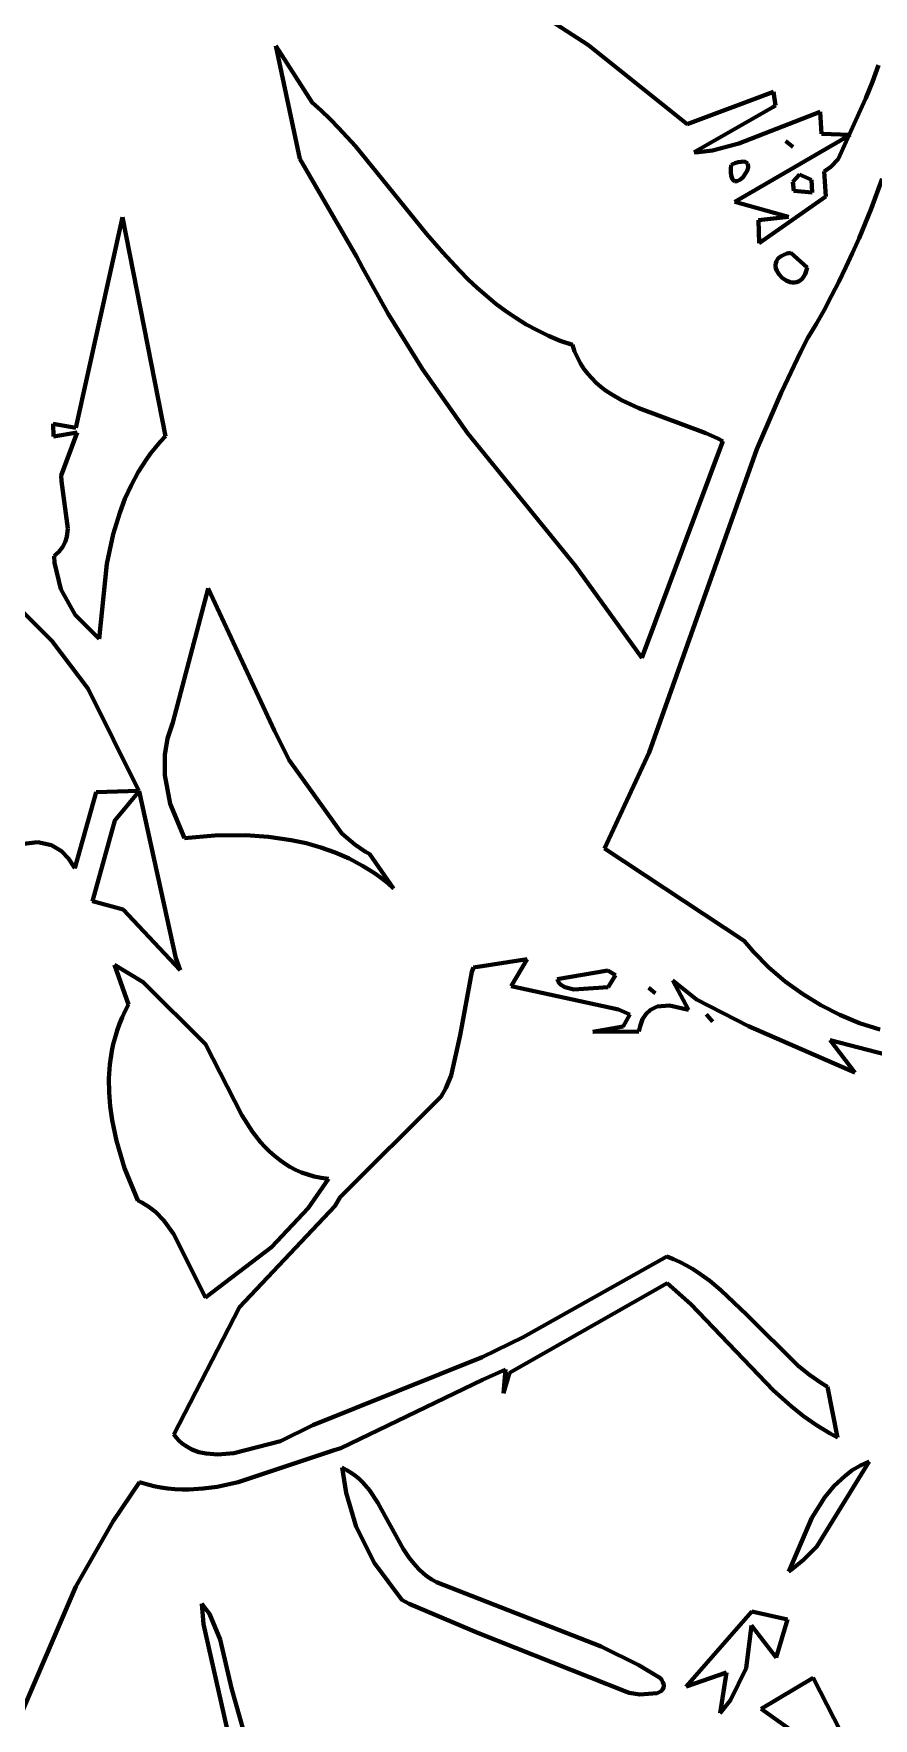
# Model space of a CAD drawing. Header units: millimetres. Extents: x 0 to 12.5, y 0 to 16.2.
# Drawn here: x 3.246 to 4.128, y 8.299 to 10.069 of the extents above; entities that cross this region are included whole.
import ezdxf

# ---------------------------------------------------------------- set-up
doc = ezdxf.new("R2010")
doc.units = ezdxf.units.MM
doc.layers.add('color#010101ff', color=7, linetype='CONTINUOUS', lineweight=100)
doc.layers.add('color#ffffffff', color=7, linetype='CONTINUOUS', lineweight=100)

msp = doc.modelspace()

# ---------------------------------------------------------------- linework, layer by layer
at = {"layer": 'color#010101ff'}
for p, q in [((3.6572, 10.1681), (3.829, 10.0567)), ((3.5005, 10.0561), (3.5257, 9.9376)), ((3.5384, 9.9968), (3.5005, 10.0561)), ((3.829, 10.0567), (3.9325, 9.9739)), ((4.1274, 10.0184), (4.1334, 10.0359)), ((4.1204, 10.0012), (4.1274, 10.0184)), ((3.9325, 9.9739), (4.0232, 10.0078)), ((4.0232, 10.0078), (4.0254, 9.9936)), ((4.1164, 9.9927), (4.1204, 10.0012)), ((3.548, 9.9881), (3.5384, 9.9968)), ((3.5573, 9.9792), (3.548, 9.9881)), ((4.0224, 9.9919), (3.9397, 9.9445)), ((3.9867, 9.9536), (4.0724, 9.9867)), ((4.0254, 9.9936), (4.0224, 9.9919)), ((4.0724, 9.9867), (4.0736, 9.9636)), ((4.091, 9.9372), (4.1164, 9.9927)), ((3.5663, 9.9699), (3.5573, 9.9792)), ((3.5839, 9.9506), (3.5663, 9.9699)), ((3.6587, 9.8588), (3.5839, 9.9506)), ((3.9446, 9.9446), (3.959, 9.9462)), ((3.959, 9.9462), (3.9867, 9.9536)), ((4.1038, 9.9628), (3.9825, 9.8923)), ((4.0361, 9.9561), (4.0418, 9.9515)), ((4.0434, 9.9502), (4.0361, 9.9561)), ((4.0418, 9.9515), (4.0434, 9.9502)), ((4.0736, 9.9636), (4.1038, 9.9628)), ((3.5257, 9.9376), (3.5852, 9.835)), ((3.9397, 9.9445), (3.9446, 9.9446)), ((3.9786, 9.9313), (3.9783, 9.9268)), ((3.9827, 9.9328), (3.9786, 9.9313)), ((3.9862, 9.9339), (3.9827, 9.9328)), ((3.9891, 9.9344), (3.9862, 9.9339)), ((3.9915, 9.9345), (3.9891, 9.9344)), ((3.9934, 9.9342), (3.9915, 9.9345)), ((3.9948, 9.9335), (3.9934, 9.9342)), ((3.9958, 9.9325), (3.9948, 9.9335)), ((3.9963, 9.9313), (3.9958, 9.9325)), ((3.9966, 9.9299), (3.9963, 9.9313)), ((3.9965, 9.9283), (3.9966, 9.9299)), ((4.0763, 9.9243), (4.0834, 9.9292)), ((4.0834, 9.9292), (4.091, 9.9372)), ((3.9783, 9.9268), (3.9784, 9.9231)), ((3.9784, 9.9231), (3.9787, 9.9201)), ((3.9787, 9.9201), (3.9793, 9.9178)), ((3.9793, 9.9178), (3.9802, 9.916)), ((3.9802, 9.916), (3.9812, 9.9148)), ((3.9812, 9.9148), (3.9824, 9.9141)), ((3.9824, 9.9141), (3.9837, 9.9139)), ((3.9837, 9.9139), (3.9851, 9.9141)), ((3.9851, 9.9141), (3.9866, 9.9147)), ((3.9866, 9.9147), (3.988, 9.9155)), ((3.988, 9.9155), (3.9909, 9.918)), ((3.9909, 9.918), (3.9954, 9.9248)), ((3.9954, 9.9248), (3.9965, 9.9283)), ((4.0435, 9.9133), (4.0505, 9.9209)), ((4.0445, 9.9039), (4.0435, 9.9133)), ((4.0505, 9.9209), (4.0632, 9.9153)), ((4.0632, 9.9153), (4.064, 9.9021)), ((4.0783, 9.8979), (4.0763, 9.9243)), ((4.1373, 9.9166), (4.1258, 9.8851)), ((4.0081, 9.849), (4.0783, 9.8979)), ((4.064, 9.9021), (4.0445, 9.9039)), ((3.3394, 9.8762), (3.2902, 9.6549)), ((3.3846, 9.6462), (3.3394, 9.8762)), ((3.9825, 9.8923), (4.0389, 9.8766)), ((4.0389, 9.8766), (4.0075, 9.8732)), ((4.1258, 9.8851), (4.1131, 9.8541)), ((3.6758, 9.8389), (3.6587, 9.8588)), ((4.0075, 9.8732), (4.0081, 9.849)), ((4.1131, 9.8541), (4.1063, 9.8387)), ((3.5852, 9.835), (3.5915, 9.8228)), ((3.5915, 9.8228), (3.6182, 9.7747)), ((3.6935, 9.8198), (3.6758, 9.8389)), ((4.0256, 9.828), (4.0253, 9.8259)), ((4.0253, 9.8259), (4.0254, 9.8238)), ((4.0254, 9.8238), (4.0259, 9.8217)), ((4.0263, 9.83), (4.0256, 9.828)), ((4.0274, 9.8319), (4.0263, 9.83)), ((4.0291, 9.8337), (4.0274, 9.8319)), ((4.0313, 9.8353), (4.0291, 9.8337)), ((4.0341, 9.8367), (4.0313, 9.8353)), ((4.0374, 9.8379), (4.0341, 9.8367)), ((4.0414, 9.8388), (4.0374, 9.8379)), ((4.0585, 9.8234), (4.0414, 9.8388)), ((4.0575, 9.8196), (4.0585, 9.8234)), ((4.0993, 9.8235), (4.0919, 9.8084)), ((4.1063, 9.8387), (4.0993, 9.8235)), ((3.7026, 9.8107), (3.6935, 9.8198)), ((3.712, 9.8019), (3.7026, 9.8107)), ((4.0259, 9.8217), (4.0267, 9.8197)), ((4.0267, 9.8197), (4.0291, 9.8158)), ((4.0291, 9.8158), (4.0325, 9.8123)), ((4.0325, 9.8123), (4.0364, 9.8097)), ((4.0364, 9.8097), (4.0408, 9.808)), ((4.0408, 9.808), (4.043, 9.8076)), ((4.043, 9.8076), (4.0452, 9.8076)), ((4.0452, 9.8076), (4.0474, 9.8079)), ((4.0474, 9.8079), (4.0495, 9.8087)), ((4.0495, 9.8087), (4.0514, 9.8098)), ((4.0514, 9.8098), (4.0533, 9.8115)), ((4.0533, 9.8115), (4.0549, 9.8136)), ((4.0549, 9.8136), (4.0564, 9.8163)), ((4.0564, 9.8163), (4.0575, 9.8196)), ((4.0919, 9.8084), (4.0842, 9.7934)), ((3.7216, 9.7934), (3.712, 9.8019)), ((3.7316, 9.7852), (3.7216, 9.7934)), ((4.0842, 9.7934), (4.0763, 9.7786)), ((3.6182, 9.7747), (3.6546, 9.7165)), ((3.7419, 9.7775), (3.7316, 9.7852)), ((3.7525, 9.7703), (3.7419, 9.7775)), ((3.7635, 9.7635), (3.7525, 9.7703)), ((4.0763, 9.7786), (4.068, 9.7639)), ((3.7749, 9.7573), (3.7635, 9.7635)), ((3.7868, 9.7516), (3.7749, 9.7573)), ((3.7991, 9.7464), (3.7868, 9.7516)), ((4.068, 9.7639), (4.0594, 9.7494)), ((3.8119, 9.742), (3.7991, 9.7464)), ((3.8143, 9.7351), (3.8119, 9.742)), ((3.8172, 9.7286), (3.8143, 9.7351)), ((4.0521, 9.7351), (4.0313, 9.6915)), ((4.0594, 9.7494), (4.0521, 9.7351)), ((3.6546, 9.7165), (3.7021, 9.649)), ((3.8204, 9.7226), (3.8172, 9.7286)), ((3.824, 9.717), (3.8204, 9.7226)), ((3.828, 9.7117), (3.824, 9.717)), ((3.8323, 9.7069), (3.828, 9.7117)), ((3.8368, 9.7023), (3.8323, 9.7069)), ((3.8417, 9.6981), (3.8368, 9.7023)), ((3.8468, 9.6942), (3.8417, 9.6981)), ((3.8522, 9.6905), (3.8468, 9.6942)), ((3.8635, 9.6839), (3.8522, 9.6905)), ((3.8817, 9.6754), (3.8635, 9.6839)), ((4.0313, 9.6915), (4.0056, 9.6325)), ((3.9522, 9.6493), (3.8817, 9.6754)), ((3.2902, 9.6549), (3.2665, 9.6589)), ((3.2665, 9.6589), (3.2668, 9.6456)), ((3.2668, 9.6456), (3.2916, 9.6501)), ((3.2916, 9.6501), (3.2748, 9.6048)), ((3.379, 9.6402), (3.3846, 9.6462)), ((3.7021, 9.649), (3.815, 9.5104)), ((3.9642, 9.6439), (3.9522, 9.6493)), ((3.3641, 9.6214), (3.3688, 9.6279)), ((3.3688, 9.6279), (3.3738, 9.6341)), ((3.3738, 9.6341), (3.379, 9.6402)), ((3.8848, 9.4132), (3.9699, 9.6409)), ((4.0056, 9.6325), (3.8927, 9.3139)), ((3.9699, 9.6409), (3.9642, 9.6439)), ((3.3557, 9.6082), (3.3641, 9.6214)), ((3.2748, 9.6048), (3.2752, 9.599)), ((3.2752, 9.599), (3.2819, 9.5492)), ((3.3418, 9.5802), (3.3482, 9.5944)), ((3.3482, 9.5944), (3.3557, 9.6082)), ((3.3363, 9.5655), (3.3418, 9.5802)), ((3.3295, 9.543), (3.3363, 9.5655)), ((3.2807, 9.5404), (3.2789, 9.5348)), ((3.2819, 9.5492), (3.2807, 9.5404)), ((3.3229, 9.512), (3.3295, 9.543)), ((3.27, 9.5224), (3.2673, 9.5202)), ((3.2723, 9.5247), (3.27, 9.5224)), ((3.2762, 9.5296), (3.2723, 9.5247)), ((3.2789, 9.5348), (3.2762, 9.5296)), ((3.265, 9.4311), (3.18, 9.5158)), ((3.2673, 9.5202), (3.2678, 9.5129)), ((3.2678, 9.5129), (3.2743, 9.4854)), ((3.3147, 9.4333), (3.3229, 9.512)), ((3.815, 9.5104), (3.8848, 9.4132)), ((3.4293, 9.4862), (3.392, 9.3453)), ((3.4989, 9.3366), (3.4293, 9.4862)), ((3.2743, 9.4854), (3.2894, 9.4583)), ((3.2894, 9.4583), (3.3147, 9.4333)), ((3.3031, 9.3808), (3.265, 9.4311)), ((3.3564, 9.2735), (3.3031, 9.3808)), ((3.392, 9.3453), (3.3866, 9.3286)), ((3.3866, 9.3286), (3.3838, 9.3115)), ((3.5142, 9.3057), (3.4989, 9.3366)), ((3.3838, 9.3115), (3.3839, 9.2899)), ((3.8927, 9.3139), (3.8456, 9.2131)), ((3.5696, 9.2287), (3.5142, 9.3057)), ((3.3116, 9.272), (3.3564, 9.2735)), ((3.3839, 9.2899), (3.3895, 9.26)), ((3.289, 9.1924), (3.3116, 9.272)), ((3.3569, 9.273), (3.3311, 9.2424)), ((3.3954, 9.0977), (3.3569, 9.273)), ((3.3895, 9.26), (3.4044, 9.2237)), ((3.3311, 9.2424), (3.3078, 9.1577)), ((3.4044, 9.2237), (3.4361, 9.2266)), ((3.4361, 9.2266), (3.4684, 9.2269)), ((3.4684, 9.2269), (3.4926, 9.2253)), ((3.4926, 9.2253), (3.5166, 9.2218)), ((3.5166, 9.2218), (3.5323, 9.2184)), ((3.5832, 9.217), (3.5696, 9.2287)), ((3.2292, 9.2171), (3.2503, 9.2197)), ((3.2503, 9.2197), (3.2646, 9.2165)), ((3.2646, 9.2165), (3.2752, 9.2103)), ((3.2752, 9.2103), (3.2826, 9.2026)), ((3.5323, 9.2184), (3.5477, 9.214)), ((3.5477, 9.214), (3.5628, 9.2086)), ((3.5628, 9.2086), (3.5774, 9.2023)), ((3.5947, 9.2095), (3.5832, 9.217)), ((3.5988, 9.2073), (3.5947, 9.2095)), ((3.6241, 9.171), (3.5988, 9.2073)), ((3.8456, 9.2131), (3.9923, 9.1158)), ((3.2826, 9.2026), (3.289, 9.1924)), ((3.5774, 9.2023), (3.5915, 9.1948)), ((3.5915, 9.1948), (3.5983, 9.1906)), ((3.5983, 9.1906), (3.605, 9.1862)), ((3.605, 9.1862), (3.6116, 9.1814)), ((3.6116, 9.1814), (3.6179, 9.1764)), ((3.6179, 9.1764), (3.6241, 9.171)), ((3.3078, 9.1577), (3.3399, 9.1489)), ((3.3399, 9.1489), (3.3998, 9.0851)), ((3.9923, 9.1158), (4.0023, 9.1043)), ((3.3998, 9.0851), (3.3954, 9.0977)), ((3.7645, 9.0968), (3.708, 9.0878)), ((3.7475, 9.0683), (3.7645, 9.0968)), ((4.0023, 9.1043), (4.0184, 9.0881)), ((3.331, 9.0909), (3.3456, 9.049)), ((3.3609, 9.0724), (3.331, 9.0909)), ((3.7064, 9.0833), (3.6941, 9.017)), ((3.708, 9.0878), (3.7064, 9.0833)), ((3.8493, 9.0846), (3.796, 9.0757)), ((3.8571, 9.0797), (3.8493, 9.0846)), ((3.8495, 9.0671), (3.8571, 9.0797)), ((4.0184, 9.0881), (4.0355, 9.0733)), ((3.4265, 9.0074), (3.3609, 9.0724)), ((3.8602, 9.0439), (3.7475, 9.0683)), ((3.796, 9.0757), (3.7974, 9.0725)), ((3.7974, 9.0725), (3.7995, 9.0699)), ((3.7995, 9.0699), (3.8039, 9.0671)), ((3.8039, 9.0671), (3.8135, 9.0649)), ((3.8135, 9.0649), (3.8495, 9.0671)), ((3.8921, 9.0667), (3.893, 9.0659)), ((3.8988, 9.061), (3.8921, 9.0667)), ((3.893, 9.0659), (3.8988, 9.061)), ((3.9423, 9.0543), (3.9176, 9.0744)), ((3.9176, 9.0744), (3.934, 9.0434)), ((4.0355, 9.0733), (4.0537, 9.0601)), ((3.3456, 9.049), (3.342, 9.0423)), ((3.8723, 9.0384), (3.8602, 9.0439)), ((3.9011, 9.0468), (3.8939, 9.0434)), ((3.9139, 9.0479), (3.9011, 9.0468)), ((3.934, 9.0434), (3.9139, 9.0479)), ((3.997, 9.0262), (3.9423, 9.0543)), ((4.0537, 9.0601), (4.0728, 9.0484)), ((4.0728, 9.0484), (4.0928, 9.0382)), ((3.336, 9.0286), (3.3335, 9.0216)), ((3.3388, 9.0355), (3.336, 9.0286)), ((3.342, 9.0423), (3.3388, 9.0355)), ((3.8335, 9.0204), (3.8654, 9.026)), ((3.8654, 9.026), (3.8723, 9.0384)), ((3.883, 9.0264), (3.8817, 9.0206)), ((3.8857, 9.0336), (3.883, 9.0264)), ((3.8894, 9.0393), (3.8857, 9.0336)), ((3.8939, 9.0434), (3.8894, 9.0393)), ((3.9529, 9.0384), (3.959, 9.0312)), ((3.9565, 9.0342), (3.9529, 9.0384)), ((3.959, 9.0312), (3.9565, 9.0342)), ((4.1087, 8.9775), (3.997, 9.0262)), ((4.0928, 9.0382), (4.1136, 9.0296)), ((4.1136, 9.0296), (4.1351, 9.0228)), ((3.3314, 9.0145), (3.3295, 9.0075)), ((3.3335, 9.0216), (3.3314, 9.0145)), ((3.6941, 9.017), (3.6846, 8.9746)), ((3.8817, 9.0206), (3.8335, 9.0204)), ((4.1812, 8.9861), (4.0827, 9.0117)), ((4.0827, 9.0117), (4.1087, 8.9775)), ((3.328, 9.0003), (3.3259, 8.9859)), ((3.3295, 9.0075), (3.328, 9.0003)), ((3.4646, 8.9328), (3.4265, 9.0074)), ((3.3259, 8.9859), (3.325, 8.9714)), ((3.6846, 8.9746), (3.679, 8.9611)), ((3.325, 8.9714), (3.3251, 8.9567)), ((3.3251, 8.9567), (3.3263, 8.9421)), ((3.679, 8.9611), (3.6742, 8.9524)), ((3.3263, 8.9421), (3.3283, 8.9275)), ((3.6742, 8.9524), (3.568, 8.8465)), ((3.3283, 8.9275), (3.3329, 8.9057)), ((3.476, 8.9154), (3.4646, 8.9328)), ((3.3329, 8.9057), (3.3415, 8.8772)), ((3.4844, 8.9046), (3.476, 8.9154)), ((3.4889, 8.8996), (3.4844, 8.9046)), ((3.4936, 8.8948), (3.4889, 8.8996)), ((3.4986, 8.8903), (3.4936, 8.8948)), ((3.5037, 8.8861), (3.4986, 8.8903)), ((3.5092, 8.8822), (3.5037, 8.8861)), ((3.3415, 8.8772), (3.3552, 8.8431)), ((3.5149, 8.8786), (3.5092, 8.8822)), ((3.5209, 8.8754), (3.5149, 8.8786)), ((3.5272, 8.8726), (3.5209, 8.8754)), ((3.5338, 8.8703), (3.5272, 8.8726)), ((3.5407, 8.8683), (3.5338, 8.8703)), ((3.548, 8.8668), (3.5407, 8.8683)), ((3.5557, 8.8658), (3.548, 8.8668)), ((3.5342, 8.835), (3.5557, 8.8658)), ((3.3552, 8.8431), (3.3594, 8.8411)), ((3.3594, 8.8411), (3.367, 8.8366)), ((3.367, 8.8366), (3.3738, 8.8312)), ((3.3738, 8.8312), (3.3827, 8.8221)), ((3.5622, 8.8372), (3.4621, 8.7311)), ((3.4959, 8.7942), (3.5342, 8.835)), ((3.568, 8.8465), (3.5622, 8.8372)), ((3.3827, 8.8221), (3.3927, 8.808)), ((3.3927, 8.808), (3.4266, 8.7412)), ((3.4266, 8.7412), (3.4959, 8.7942)), ((3.7601, 8.6995), (3.9111, 8.7842)), ((3.9111, 8.7842), (3.9182, 8.7814)), ((3.9182, 8.7814), (3.925, 8.7783)), ((3.925, 8.7783), (3.9317, 8.7749)), ((3.9317, 8.7749), (3.9381, 8.7712)), ((3.9381, 8.7712), (3.9444, 8.7672)), ((3.9444, 8.7672), (3.9565, 8.7586)), ((3.9115, 8.7564), (3.7457, 8.6621)), ((3.9363, 8.7342), (3.9115, 8.7564)), ((3.9565, 8.7586), (3.968, 8.7491)), ((3.968, 8.7491), (3.9952, 8.7229)), ((3.4621, 8.7311), (3.3932, 8.5974)), ((4.0231, 8.6436), (3.9363, 8.7342)), ((3.9952, 8.7229), (4.0493, 8.6693)), ((3.7171, 8.6785), (3.7601, 8.6995)), ((3.5394, 8.6073), (3.7171, 8.6785)), ((3.7176, 8.6548), (3.5685, 8.583)), ((3.7418, 8.6656), (3.7176, 8.6548)), ((3.7396, 8.6409), (3.7418, 8.6656)), ((3.7457, 8.6621), (3.7396, 8.6409)), ((4.0493, 8.6693), (4.0612, 8.6599)), ((4.0612, 8.6599), (4.0736, 8.6514)), ((4.0417, 8.627), (4.0231, 8.6436)), ((4.0736, 8.6514), (4.0801, 8.6475)), ((4.0801, 8.6475), (4.0903, 8.5943)), ((4.0547, 8.6167), (4.0417, 8.627)), ((3.5052, 8.5902), (3.5394, 8.6073)), ((4.0684, 8.6071), (4.0547, 8.6167)), ((4.0828, 8.5983), (4.0684, 8.6071)), ((3.3932, 8.5974), (3.3959, 8.5939)), ((3.3959, 8.5939), (3.3988, 8.5908)), ((3.3988, 8.5908), (3.4019, 8.588)), ((3.4019, 8.588), (3.4051, 8.5856)), ((3.4051, 8.5856), (3.4085, 8.5835)), ((3.4085, 8.5835), (3.412, 8.5817)), ((3.4563, 8.5777), (3.5052, 8.5902)), ((4.0903, 8.5943), (4.0828, 8.5983)), ((3.412, 8.5817), (3.4194, 8.5789)), ((3.4194, 8.5789), (3.4271, 8.5772)), ((3.4271, 8.5772), (3.4394, 8.5764)), ((3.4394, 8.5764), (3.4563, 8.5777)), ((3.5615, 8.5808), (3.4608, 8.5473)), ((3.5685, 8.583), (3.5615, 8.5808)), ((4.1236, 8.5689), (4.0688, 8.4798)), ((4.1145, 8.5648), (4.1236, 8.5689)), ((3.57, 8.5625), (3.575, 8.56)), ((3.5741, 8.536), (3.57, 8.5625)), ((3.575, 8.56), (3.5796, 8.5572)), ((3.5796, 8.5572), (3.5839, 8.554)), ((3.5839, 8.554), (3.5879, 8.5506)), ((3.5879, 8.5506), (3.5917, 8.547)), ((4.0871, 8.5433), (4.098, 8.5537)), ((4.098, 8.5537), (4.1059, 8.5597)), ((4.1059, 8.5597), (4.1145, 8.5648)), ((3.3571, 8.5474), (3.3293, 8.5064)), ((3.3646, 8.545), (3.3571, 8.5474)), ((3.3721, 8.5431), (3.3646, 8.545)), ((3.3795, 8.5417), (3.3721, 8.5431)), ((3.387, 8.5406), (3.3795, 8.5417)), ((3.3944, 8.5399), (3.387, 8.5406)), ((3.4018, 8.5396), (3.3944, 8.5399)), ((3.4093, 8.5396), (3.4018, 8.5396)), ((3.4241, 8.5405), (3.4093, 8.5396)), ((3.4388, 8.5425), (3.4241, 8.5405)), ((3.4608, 8.5473), (3.4388, 8.5425)), ((3.5849, 8.5003), (3.5741, 8.536)), ((3.5917, 8.547), (3.5986, 8.539)), ((3.5986, 8.539), (3.6076, 8.5257)), ((4.0634, 8.5097), (4.0773, 8.5316)), ((4.0773, 8.5316), (4.0871, 8.5433)), ((3.6076, 8.5257), (3.6341, 8.4771)), ((3.3293, 8.5064), (3.2901, 8.4377)), ((3.604, 8.4621), (3.5849, 8.5003)), ((4.0392, 8.4534), (4.0634, 8.5097)), ((4.0688, 8.4798), (4.0549, 8.4656)), ((3.6327, 8.4235), (3.604, 8.4621)), ((3.6341, 8.4771), (3.6403, 8.4679)), ((3.6403, 8.4679), (3.6473, 8.4594)), ((3.6473, 8.4594), (3.6511, 8.4555)), ((4.0549, 8.4656), (4.0433, 8.4563)), ((3.6511, 8.4555), (3.6551, 8.4518)), ((3.6551, 8.4518), (3.6595, 8.4483)), ((3.6595, 8.4483), (3.6642, 8.4451)), ((3.6642, 8.4451), (3.6692, 8.4421)), ((3.6692, 8.4421), (3.8422, 8.3747)), ((4.0433, 8.4563), (4.0392, 8.4534)), ((3.2901, 8.4377), (3.2279, 8.2922)), ((3.4226, 8.4193), (3.4307, 8.4089)), ((3.4243, 8.398), (3.4226, 8.4193)), ((3.4307, 8.4089), (3.4418, 8.3821)), ((3.6405, 8.4195), (3.6327, 8.4235)), ((3.7134, 8.3887), (3.6405, 8.4195)), ((3.9314, 8.3326), (4.0005, 8.4114)), ((4.0005, 8.4114), (4.0379, 8.4031)), ((3.4648, 8.2182), (3.4243, 8.398)), ((3.8689, 8.3271), (3.7134, 8.3887)), ((4.0002, 8.3968), (3.9945, 8.352)), ((4.0262, 8.3629), (4.0002, 8.3968)), ((4.0379, 8.4031), (4.0262, 8.3629)), ((3.4418, 8.3821), (3.4539, 8.331)), ((3.8422, 8.3747), (3.8817, 8.3551)), ((3.8817, 8.3551), (3.9046, 8.3414)), ((3.9046, 8.3414), (3.906, 8.3393)), ((3.906, 8.3393), (3.907, 8.3373)), ((3.907, 8.3373), (3.9076, 8.3355)), ((3.9076, 8.3355), (3.9079, 8.3339)), ((3.9739, 8.3472), (3.9314, 8.3326)), ((3.9672, 8.3045), (3.9739, 8.3472)), ((3.9945, 8.352), (3.9782, 8.3182)), ((4.0104, 8.3092), (4.0648, 8.3418)), ((4.0648, 8.3418), (4.1008, 8.2713)), ((3.4539, 8.331), (3.4823, 8.2302)), ((3.8715, 8.3261), (3.8689, 8.3271)), ((3.8827, 8.3241), (3.8715, 8.3261)), ((3.901, 8.3255), (3.8827, 8.3241)), ((3.9053, 8.3277), (3.901, 8.3255)), ((3.9071, 8.3298), (3.9053, 8.3277)), ((3.908, 8.3324), (3.9071, 8.3298)), ((3.9079, 8.3339), (3.908, 8.3324)), ((3.9782, 8.3182), (3.9672, 8.3045)), ((4.103, 8.2432), (4.0104, 8.3092))]:
    msp.add_line(p, q, dxfattribs=at)
at = {"layer": 'color#ffffffff'}
for p, q in [((3.829, 10.0567), (3.6572, 10.1681)), ((3.5005, 10.0561), (3.5384, 9.9968)), ((3.5257, 9.9376), (3.5005, 10.0561)), ((3.9325, 9.9739), (3.829, 10.0567)), ((4.1334, 10.0359), (4.1274, 10.0184)), ((4.1274, 10.0184), (4.1204, 10.0012)), ((4.0232, 10.0078), (3.9325, 9.9739)), ((4.0254, 9.9936), (4.0232, 10.0078)), ((4.1204, 10.0012), (4.1164, 9.9927)), ((3.5384, 9.9968), (3.548, 9.9881)), ((3.548, 9.9881), (3.5573, 9.9792)), ((3.9397, 9.9445), (4.0224, 9.9919)), ((4.0724, 9.9867), (3.9867, 9.9536)), ((4.0224, 9.9919), (4.0254, 9.9936)), ((4.0736, 9.9636), (4.0724, 9.9867)), ((4.1164, 9.9927), (4.091, 9.9372)), ((3.5573, 9.9792), (3.5663, 9.9699)), ((3.5663, 9.9699), (3.5839, 9.9506)), ((3.5839, 9.9506), (3.6587, 9.8588)), ((3.959, 9.9462), (3.9446, 9.9446)), ((3.9867, 9.9536), (3.959, 9.9462)), ((3.9825, 9.8923), (4.1038, 9.9628)), ((4.0361, 9.9561), (4.0434, 9.9502)), ((4.0418, 9.9515), (4.0361, 9.9561)), ((4.0434, 9.9502), (4.0418, 9.9515)), ((4.1038, 9.9628), (4.0736, 9.9636)), ((3.5852, 9.835), (3.5257, 9.9376)), ((3.9446, 9.9446), (3.9397, 9.9445)), ((3.9783, 9.9268), (3.9786, 9.9313)), ((3.9786, 9.9313), (3.9827, 9.9328)), ((3.9827, 9.9328), (3.9862, 9.9339)), ((3.9862, 9.9339), (3.9891, 9.9344)), ((3.9891, 9.9344), (3.9915, 9.9345)), ((3.9915, 9.9345), (3.9934, 9.9342)), ((3.9934, 9.9342), (3.9948, 9.9335)), ((3.9948, 9.9335), (3.9958, 9.9325)), ((3.9958, 9.9325), (3.9963, 9.9313)), ((3.9963, 9.9313), (3.9966, 9.9299)), ((3.9966, 9.9299), (3.9965, 9.9283)), ((4.0834, 9.9292), (4.0763, 9.9243)), ((4.091, 9.9372), (4.0834, 9.9292)), ((3.9784, 9.9231), (3.9783, 9.9268)), ((3.9787, 9.9201), (3.9784, 9.9231)), ((3.9793, 9.9178), (3.9787, 9.9201)), ((3.9802, 9.916), (3.9793, 9.9178)), ((3.9812, 9.9148), (3.9802, 9.916)), ((3.9824, 9.9141), (3.9812, 9.9148)), ((3.9837, 9.9139), (3.9824, 9.9141)), ((3.9851, 9.9141), (3.9837, 9.9139)), ((3.9866, 9.9147), (3.9851, 9.9141)), ((3.988, 9.9155), (3.9866, 9.9147)), ((3.9909, 9.918), (3.988, 9.9155)), ((3.9954, 9.9248), (3.9909, 9.918)), ((3.9965, 9.9283), (3.9954, 9.9248)), ((4.0505, 9.9209), (4.0435, 9.9133)), ((4.0435, 9.9133), (4.0445, 9.9039)), ((4.0632, 9.9153), (4.0505, 9.9209)), ((4.064, 9.9021), (4.0632, 9.9153)), ((4.0763, 9.9243), (4.0783, 9.8979)), ((4.1258, 9.8851), (4.1373, 9.9166)), ((4.0783, 9.8979), (4.0081, 9.849)), ((4.0445, 9.9039), (4.064, 9.9021)), ((3.2902, 9.6549), (3.3394, 9.8762)), ((3.3394, 9.8762), (3.3846, 9.6462)), ((4.0389, 9.8766), (3.9825, 9.8923)), ((4.0075, 9.8732), (4.0389, 9.8766)), ((4.1131, 9.8541), (4.1258, 9.8851)), ((3.6587, 9.8588), (3.6758, 9.8389)), ((4.0081, 9.849), (4.0075, 9.8732)), ((4.1063, 9.8387), (4.1131, 9.8541)), ((3.5915, 9.8228), (3.5852, 9.835)), ((3.6182, 9.7747), (3.5915, 9.8228)), ((3.6758, 9.8389), (3.6935, 9.8198)), ((4.0253, 9.8259), (4.0256, 9.828)), ((4.0254, 9.8238), (4.0253, 9.8259)), ((4.0259, 9.8217), (4.0254, 9.8238)), ((4.0256, 9.828), (4.0263, 9.83)), ((4.0263, 9.83), (4.0274, 9.8319)), ((4.0274, 9.8319), (4.0291, 9.8337)), ((4.0291, 9.8337), (4.0313, 9.8353)), ((4.0313, 9.8353), (4.0341, 9.8367)), ((4.0341, 9.8367), (4.0374, 9.8379)), ((4.0374, 9.8379), (4.0414, 9.8388)), ((4.0414, 9.8388), (4.0585, 9.8234)), ((4.0585, 9.8234), (4.0575, 9.8196)), ((4.0919, 9.8084), (4.0993, 9.8235)), ((4.0993, 9.8235), (4.1063, 9.8387)), ((3.6935, 9.8198), (3.7026, 9.8107)), ((3.7026, 9.8107), (3.712, 9.8019)), ((4.0267, 9.8197), (4.0259, 9.8217)), ((4.0291, 9.8158), (4.0267, 9.8197)), ((4.0325, 9.8123), (4.0291, 9.8158)), ((4.0364, 9.8097), (4.0325, 9.8123)), ((4.0408, 9.808), (4.0364, 9.8097)), ((4.043, 9.8076), (4.0408, 9.808)), ((4.0452, 9.8076), (4.043, 9.8076)), ((4.0474, 9.8079), (4.0452, 9.8076)), ((4.0495, 9.8087), (4.0474, 9.8079)), ((4.0514, 9.8098), (4.0495, 9.8087)), ((4.0533, 9.8115), (4.0514, 9.8098)), ((4.0549, 9.8136), (4.0533, 9.8115)), ((4.0564, 9.8163), (4.0549, 9.8136)), ((4.0575, 9.8196), (4.0564, 9.8163)), ((4.0842, 9.7934), (4.0919, 9.8084)), ((3.712, 9.8019), (3.7216, 9.7934)), ((3.7216, 9.7934), (3.7316, 9.7852)), ((4.0763, 9.7786), (4.0842, 9.7934)), ((3.6546, 9.7165), (3.6182, 9.7747)), ((3.7316, 9.7852), (3.7419, 9.7775)), ((3.7419, 9.7775), (3.7525, 9.7703)), ((3.7525, 9.7703), (3.7635, 9.7635)), ((4.068, 9.7639), (4.0763, 9.7786)), ((3.7635, 9.7635), (3.7749, 9.7573)), ((3.7749, 9.7573), (3.7868, 9.7516)), ((3.7868, 9.7516), (3.7991, 9.7464)), ((4.0594, 9.7494), (4.068, 9.7639)), ((3.7991, 9.7464), (3.8119, 9.742)), ((3.8119, 9.742), (3.8143, 9.7351)), ((3.8143, 9.7351), (3.8172, 9.7286)), ((4.0313, 9.6915), (4.0521, 9.7351)), ((4.0521, 9.7351), (4.0594, 9.7494)), ((3.7021, 9.649), (3.6546, 9.7165)), ((3.8172, 9.7286), (3.8204, 9.7226)), ((3.8204, 9.7226), (3.824, 9.717)), ((3.824, 9.717), (3.828, 9.7117)), ((3.828, 9.7117), (3.8323, 9.7069)), ((3.8323, 9.7069), (3.8368, 9.7023)), ((3.8368, 9.7023), (3.8417, 9.6981)), ((3.8417, 9.6981), (3.8468, 9.6942)), ((3.8468, 9.6942), (3.8522, 9.6905)), ((3.8522, 9.6905), (3.8635, 9.6839)), ((3.8635, 9.6839), (3.8817, 9.6754)), ((4.0056, 9.6325), (4.0313, 9.6915)), ((3.8817, 9.6754), (3.9522, 9.6493)), ((3.2668, 9.6456), (3.2665, 9.6589)), ((3.2665, 9.6589), (3.2902, 9.6549)), ((3.2916, 9.6501), (3.2668, 9.6456)), ((3.2748, 9.6048), (3.2916, 9.6501)), ((3.3846, 9.6462), (3.379, 9.6402)), ((3.815, 9.5104), (3.7021, 9.649)), ((3.9522, 9.6493), (3.9642, 9.6439)), ((3.3688, 9.6279), (3.3641, 9.6214)), ((3.3738, 9.6341), (3.3688, 9.6279)), ((3.379, 9.6402), (3.3738, 9.6341)), ((3.9699, 9.6409), (3.8848, 9.4132)), ((3.8927, 9.3139), (4.0056, 9.6325)), ((3.9642, 9.6439), (3.9699, 9.6409)), ((3.3641, 9.6214), (3.3557, 9.6082)), ((3.2752, 9.599), (3.2748, 9.6048)), ((3.2819, 9.5492), (3.2752, 9.599)), ((3.3482, 9.5944), (3.3418, 9.5802)), ((3.3557, 9.6082), (3.3482, 9.5944)), ((3.3418, 9.5802), (3.3363, 9.5655)), ((3.3363, 9.5655), (3.3295, 9.543)), ((3.2789, 9.5348), (3.2807, 9.5404)), ((3.2807, 9.5404), (3.2819, 9.5492)), ((3.3295, 9.543), (3.3229, 9.512)), ((3.2673, 9.5202), (3.27, 9.5224)), ((3.27, 9.5224), (3.2723, 9.5247)), ((3.2723, 9.5247), (3.2762, 9.5296)), ((3.2762, 9.5296), (3.2789, 9.5348)), ((3.18, 9.5158), (3.265, 9.4311)), ((3.2678, 9.5129), (3.2673, 9.5202)), ((3.2743, 9.4854), (3.2678, 9.5129)), ((3.3229, 9.512), (3.3147, 9.4333)), ((3.8848, 9.4132), (3.815, 9.5104)), ((3.392, 9.3453), (3.4293, 9.4862)), ((3.4293, 9.4862), (3.4989, 9.3366)), ((3.2894, 9.4583), (3.2743, 9.4854)), ((3.3147, 9.4333), (3.2894, 9.4583)), ((3.265, 9.4311), (3.3031, 9.3808)), ((3.3031, 9.3808), (3.3564, 9.2735)), ((3.3866, 9.3286), (3.392, 9.3453)), ((3.3838, 9.3115), (3.3866, 9.3286)), ((3.4989, 9.3366), (3.5142, 9.3057)), ((3.3839, 9.2899), (3.3838, 9.3115)), ((3.8456, 9.2131), (3.8927, 9.3139)), ((3.5142, 9.3057), (3.5696, 9.2287)), ((3.3564, 9.2735), (3.3116, 9.272)), ((3.3895, 9.26), (3.3839, 9.2899)), ((3.3116, 9.272), (3.289, 9.1924)), ((3.3311, 9.2424), (3.3569, 9.273)), ((3.3569, 9.273), (3.3954, 9.0977)), ((3.4044, 9.2237), (3.3895, 9.26)), ((3.3078, 9.1577), (3.3311, 9.2424)), ((3.4361, 9.2266), (3.4044, 9.2237)), ((3.4684, 9.2269), (3.4361, 9.2266)), ((3.4926, 9.2253), (3.4684, 9.2269)), ((3.5166, 9.2218), (3.4926, 9.2253)), ((3.5323, 9.2184), (3.5166, 9.2218)), ((3.5696, 9.2287), (3.5832, 9.217)), ((3.2503, 9.2197), (3.2292, 9.2171)), ((3.2646, 9.2165), (3.2503, 9.2197)), ((3.2752, 9.2103), (3.2646, 9.2165)), ((3.2826, 9.2026), (3.2752, 9.2103)), ((3.5477, 9.214), (3.5323, 9.2184)), ((3.5628, 9.2086), (3.5477, 9.214)), ((3.5774, 9.2023), (3.5628, 9.2086)), ((3.5832, 9.217), (3.5947, 9.2095)), ((3.5947, 9.2095), (3.5988, 9.2073)), ((3.5988, 9.2073), (3.6241, 9.171)), ((3.9923, 9.1158), (3.8456, 9.2131)), ((3.289, 9.1924), (3.2826, 9.2026)), ((3.5915, 9.1948), (3.5774, 9.2023)), ((3.5983, 9.1906), (3.5915, 9.1948)), ((3.605, 9.1862), (3.5983, 9.1906)), ((3.6116, 9.1814), (3.605, 9.1862)), ((3.6179, 9.1764), (3.6116, 9.1814)), ((3.6241, 9.171), (3.6179, 9.1764)), ((3.3399, 9.1489), (3.3078, 9.1577)), ((3.3998, 9.0851), (3.3399, 9.1489)), ((4.0023, 9.1043), (3.9923, 9.1158)), ((3.3954, 9.0977), (3.3998, 9.0851)), ((3.708, 9.0878), (3.7645, 9.0968)), ((3.7645, 9.0968), (3.7475, 9.0683)), ((4.0184, 9.0881), (4.0023, 9.1043)), ((3.331, 9.0909), (3.3609, 9.0724)), ((3.3456, 9.049), (3.331, 9.0909)), ((3.6941, 9.017), (3.7064, 9.0833)), ((3.7064, 9.0833), (3.708, 9.0878)), ((3.796, 9.0757), (3.8493, 9.0846)), ((3.8493, 9.0846), (3.8571, 9.0797)), ((3.8571, 9.0797), (3.8495, 9.0671)), ((4.0355, 9.0733), (4.0184, 9.0881)), ((3.3609, 9.0724), (3.4265, 9.0074)), ((3.7475, 9.0683), (3.8602, 9.0439)), ((3.7974, 9.0725), (3.796, 9.0757)), ((3.7995, 9.0699), (3.7974, 9.0725)), ((3.8039, 9.0671), (3.7995, 9.0699)), ((3.8135, 9.0649), (3.8039, 9.0671)), ((3.8495, 9.0671), (3.8135, 9.0649)), ((3.8921, 9.0667), (3.8988, 9.061)), ((3.893, 9.0659), (3.8921, 9.0667)), ((3.8988, 9.061), (3.893, 9.0659)), ((3.934, 9.0434), (3.9176, 9.0744)), ((3.9176, 9.0744), (3.9423, 9.0543)), ((4.0537, 9.0601), (4.0355, 9.0733)), ((3.342, 9.0423), (3.3456, 9.049)), ((3.8602, 9.0439), (3.8723, 9.0384)), ((3.8939, 9.0434), (3.9011, 9.0468)), ((3.9011, 9.0468), (3.9139, 9.0479)), ((3.9139, 9.0479), (3.934, 9.0434)), ((3.9423, 9.0543), (3.997, 9.0262)), ((4.0728, 9.0484), (4.0537, 9.0601)), ((4.0928, 9.0382), (4.0728, 9.0484)), ((3.3335, 9.0216), (3.336, 9.0286)), ((3.336, 9.0286), (3.3388, 9.0355)), ((3.3388, 9.0355), (3.342, 9.0423)), ((3.8654, 9.026), (3.8335, 9.0204)), ((3.8723, 9.0384), (3.8654, 9.026)), ((3.8817, 9.0206), (3.883, 9.0264)), ((3.883, 9.0264), (3.8857, 9.0336)), ((3.8857, 9.0336), (3.8894, 9.0393)), ((3.8894, 9.0393), (3.8939, 9.0434)), ((3.9529, 9.0384), (3.9565, 9.0342)), ((3.959, 9.0312), (3.9529, 9.0384)), ((3.9565, 9.0342), (3.959, 9.0312)), ((3.997, 9.0262), (4.1087, 8.9775)), ((4.1136, 9.0296), (4.0928, 9.0382)), ((4.1351, 9.0228), (4.1136, 9.0296)), ((3.3295, 9.0075), (3.3314, 9.0145)), ((3.3314, 9.0145), (3.3335, 9.0216)), ((3.6846, 8.9746), (3.6941, 9.017)), ((3.8335, 9.0204), (3.8817, 9.0206)), ((4.1087, 8.9775), (4.0827, 9.0117)), ((4.0827, 9.0117), (4.1812, 8.9861)), ((3.3259, 8.9859), (3.328, 9.0003)), ((3.328, 9.0003), (3.3295, 9.0075)), ((3.4265, 9.0074), (3.4646, 8.9328)), ((3.325, 8.9714), (3.3259, 8.9859)), ((3.679, 8.9611), (3.6846, 8.9746)), ((3.3251, 8.9567), (3.325, 8.9714)), ((3.3263, 8.9421), (3.3251, 8.9567)), ((3.6742, 8.9524), (3.679, 8.9611)), ((3.3283, 8.9275), (3.3263, 8.9421)), ((3.568, 8.8465), (3.6742, 8.9524)), ((3.3329, 8.9057), (3.3283, 8.9275)), ((3.4646, 8.9328), (3.476, 8.9154)), ((3.3415, 8.8772), (3.3329, 8.9057)), ((3.476, 8.9154), (3.4844, 8.9046)), ((3.4844, 8.9046), (3.4889, 8.8996)), ((3.4889, 8.8996), (3.4936, 8.8948)), ((3.4936, 8.8948), (3.4986, 8.8903)), ((3.4986, 8.8903), (3.5037, 8.8861)), ((3.5037, 8.8861), (3.5092, 8.8822)), ((3.3552, 8.8431), (3.3415, 8.8772)), ((3.5092, 8.8822), (3.5149, 8.8786)), ((3.5149, 8.8786), (3.5209, 8.8754)), ((3.5209, 8.8754), (3.5272, 8.8726)), ((3.5272, 8.8726), (3.5338, 8.8703)), ((3.5338, 8.8703), (3.5407, 8.8683)), ((3.5407, 8.8683), (3.548, 8.8668)), ((3.548, 8.8668), (3.5557, 8.8658)), ((3.5557, 8.8658), (3.5342, 8.835)), ((3.3594, 8.8411), (3.3552, 8.8431)), ((3.367, 8.8366), (3.3594, 8.8411)), ((3.3738, 8.8312), (3.367, 8.8366)), ((3.3827, 8.8221), (3.3738, 8.8312)), ((3.4621, 8.7311), (3.5622, 8.8372)), ((3.5342, 8.835), (3.4959, 8.7942)), ((3.5622, 8.8372), (3.568, 8.8465)), ((3.3927, 8.808), (3.3827, 8.8221)), ((3.4266, 8.7412), (3.3927, 8.808)), ((3.4959, 8.7942), (3.4266, 8.7412)), ((3.9111, 8.7842), (3.7601, 8.6995)), ((3.9182, 8.7814), (3.9111, 8.7842)), ((3.925, 8.7783), (3.9182, 8.7814)), ((3.9317, 8.7749), (3.925, 8.7783)), ((3.9381, 8.7712), (3.9317, 8.7749)), ((3.9444, 8.7672), (3.9381, 8.7712)), ((3.9565, 8.7586), (3.9444, 8.7672)), ((3.7457, 8.6621), (3.9115, 8.7564)), ((3.9115, 8.7564), (3.9363, 8.7342)), ((3.968, 8.7491), (3.9565, 8.7586)), ((3.9952, 8.7229), (3.968, 8.7491)), ((3.3932, 8.5974), (3.4621, 8.7311)), ((3.9363, 8.7342), (4.0231, 8.6436)), ((4.0493, 8.6693), (3.9952, 8.7229)), ((3.7601, 8.6995), (3.7171, 8.6785)), ((3.7171, 8.6785), (3.5394, 8.6073)), ((3.5685, 8.583), (3.7176, 8.6548)), ((3.7176, 8.6548), (3.7418, 8.6656)), ((3.7418, 8.6656), (3.7396, 8.6409)), ((3.7396, 8.6409), (3.7457, 8.6621)), ((4.0612, 8.6599), (4.0493, 8.6693)), ((4.0736, 8.6514), (4.0612, 8.6599)), ((4.0231, 8.6436), (4.0417, 8.627)), ((4.0801, 8.6475), (4.0736, 8.6514)), ((4.0903, 8.5943), (4.0801, 8.6475)), ((4.0417, 8.627), (4.0547, 8.6167)), ((3.5394, 8.6073), (3.5052, 8.5902)), ((4.0547, 8.6167), (4.0684, 8.6071)), ((4.0684, 8.6071), (4.0828, 8.5983)), ((3.3959, 8.5939), (3.3932, 8.5974)), ((3.3988, 8.5908), (3.3959, 8.5939)), ((3.4019, 8.588), (3.3988, 8.5908)), ((3.4051, 8.5856), (3.4019, 8.588)), ((3.4085, 8.5835), (3.4051, 8.5856)), ((3.412, 8.5817), (3.4085, 8.5835)), ((3.5052, 8.5902), (3.4563, 8.5777)), ((4.0828, 8.5983), (4.0903, 8.5943)), ((3.4194, 8.5789), (3.412, 8.5817)), ((3.4271, 8.5772), (3.4194, 8.5789)), ((3.4394, 8.5764), (3.4271, 8.5772)), ((3.4563, 8.5777), (3.4394, 8.5764)), ((3.4608, 8.5473), (3.5615, 8.5808)), ((3.5615, 8.5808), (3.5685, 8.583)), ((4.0688, 8.4798), (4.1236, 8.5689)), ((4.1236, 8.5689), (4.1145, 8.5648)), ((3.57, 8.5625), (3.5741, 8.536)), ((3.575, 8.56), (3.57, 8.5625)), ((3.5796, 8.5572), (3.575, 8.56)), ((3.5839, 8.554), (3.5796, 8.5572)), ((3.5879, 8.5506), (3.5839, 8.554)), ((3.5917, 8.547), (3.5879, 8.5506)), ((4.098, 8.5537), (4.0871, 8.5433)), ((4.1059, 8.5597), (4.098, 8.5537)), ((4.1145, 8.5648), (4.1059, 8.5597)), ((3.3293, 8.5064), (3.3571, 8.5474)), ((3.3571, 8.5474), (3.3646, 8.545)), ((3.3646, 8.545), (3.3721, 8.5431)), ((3.3721, 8.5431), (3.3795, 8.5417)), ((3.3795, 8.5417), (3.387, 8.5406)), ((3.387, 8.5406), (3.3944, 8.5399)), ((3.3944, 8.5399), (3.4018, 8.5396)), ((3.4018, 8.5396), (3.4093, 8.5396)), ((3.4093, 8.5396), (3.4241, 8.5405)), ((3.4241, 8.5405), (3.4388, 8.5425)), ((3.4388, 8.5425), (3.4608, 8.5473)), ((3.5741, 8.536), (3.5849, 8.5003)), ((3.5986, 8.539), (3.5917, 8.547)), ((3.6076, 8.5257), (3.5986, 8.539)), ((4.0773, 8.5316), (4.0634, 8.5097)), ((4.0871, 8.5433), (4.0773, 8.5316)), ((3.6341, 8.4771), (3.6076, 8.5257)), ((3.2901, 8.4377), (3.3293, 8.5064)), ((3.5849, 8.5003), (3.604, 8.4621)), ((4.0634, 8.5097), (4.0392, 8.4534)), ((4.0549, 8.4656), (4.0688, 8.4798)), ((3.604, 8.4621), (3.6327, 8.4235)), ((3.6403, 8.4679), (3.6341, 8.4771)), ((3.6473, 8.4594), (3.6403, 8.4679)), ((3.6511, 8.4555), (3.6473, 8.4594)), ((4.0433, 8.4563), (4.0549, 8.4656)), ((3.6551, 8.4518), (3.6511, 8.4555)), ((3.6595, 8.4483), (3.6551, 8.4518)), ((3.6642, 8.4451), (3.6595, 8.4483)), ((3.6692, 8.4421), (3.6642, 8.4451)), ((3.8422, 8.3747), (3.6692, 8.4421)), ((4.0392, 8.4534), (4.0433, 8.4563)), ((3.2279, 8.2922), (3.2901, 8.4377)), ((3.4226, 8.4193), (3.4243, 8.398)), ((3.4307, 8.4089), (3.4226, 8.4193)), ((3.4418, 8.3821), (3.4307, 8.4089)), ((3.6327, 8.4235), (3.6405, 8.4195)), ((3.6405, 8.4195), (3.7134, 8.3887)), ((4.0005, 8.4114), (3.9314, 8.3326)), ((4.0379, 8.4031), (4.0005, 8.4114)), ((3.4243, 8.398), (3.4648, 8.2182)), ((3.7134, 8.3887), (3.8689, 8.3271)), ((3.9945, 8.352), (4.0002, 8.3968)), ((4.0002, 8.3968), (4.0262, 8.3629)), ((4.0262, 8.3629), (4.0379, 8.4031)), ((3.4539, 8.331), (3.4418, 8.3821)), ((3.8817, 8.3551), (3.8422, 8.3747)), ((3.9046, 8.3414), (3.8817, 8.3551)), ((3.906, 8.3393), (3.9046, 8.3414)), ((3.907, 8.3373), (3.906, 8.3393)), ((3.9076, 8.3355), (3.907, 8.3373)), ((3.9079, 8.3339), (3.9076, 8.3355)), ((3.9314, 8.3326), (3.9739, 8.3472)), ((3.9739, 8.3472), (3.9672, 8.3045)), ((3.9782, 8.3182), (3.9945, 8.352)), ((4.0648, 8.3418), (4.0104, 8.3092)), ((4.1008, 8.2713), (4.0648, 8.3418)), ((3.4823, 8.2302), (3.4539, 8.331)), ((3.8689, 8.3271), (3.8715, 8.3261)), ((3.8715, 8.3261), (3.8827, 8.3241)), ((3.8827, 8.3241), (3.901, 8.3255)), ((3.901, 8.3255), (3.9053, 8.3277)), ((3.9053, 8.3277), (3.9071, 8.3298)), ((3.9071, 8.3298), (3.908, 8.3324)), ((3.908, 8.3324), (3.9079, 8.3339)), ((3.9672, 8.3045), (3.9782, 8.3182)), ((4.0104, 8.3092), (4.103, 8.2432))]:
    msp.add_line(p, q, dxfattribs=at)

doc.saveas('drawing.dxf')
